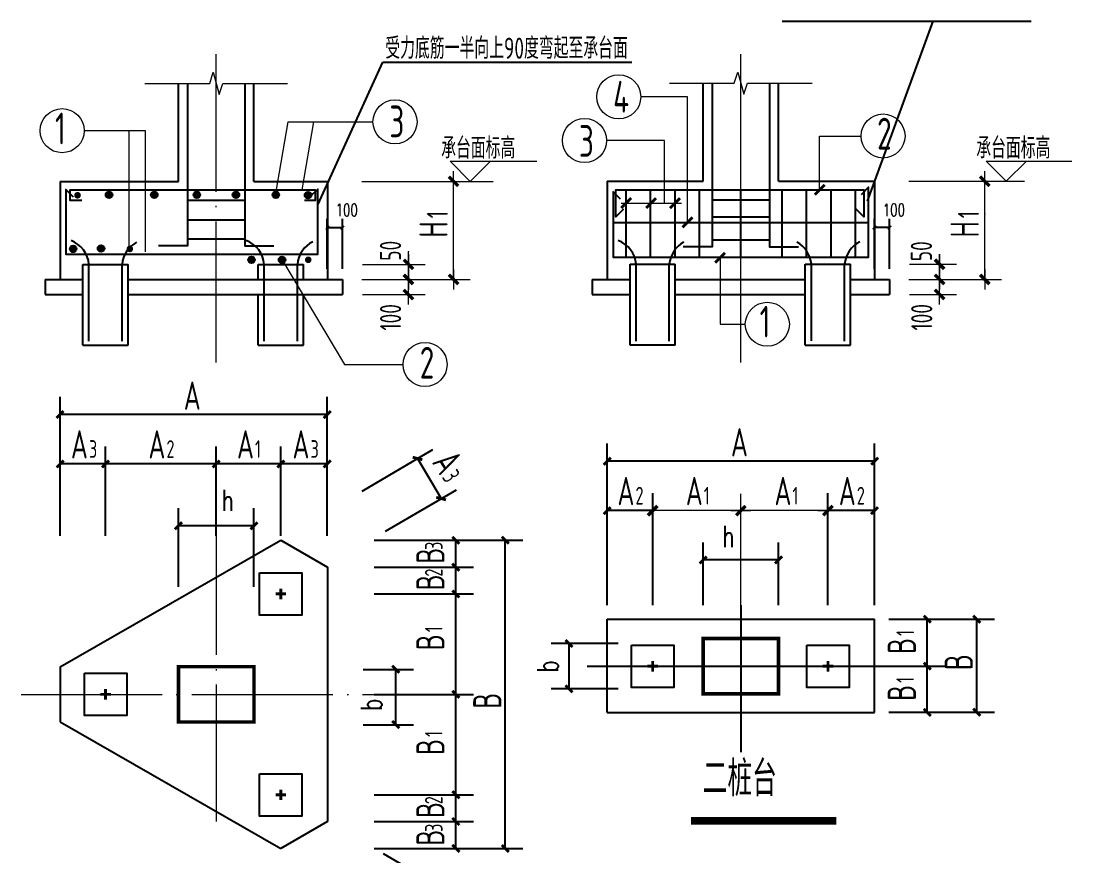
# Model space of a CAD drawing. Extents: x 3968514 to 5230306, y -516551 to -228246.
# Drawn here: x 4443053 to 4457944, y -337050 to -325221 of the extents above; entities that cross this region are included whole.
import ezdxf

# ---------------------------------------------------------------- set-up
doc = ezdxf.new("R2010")
doc.units = 0
doc.header["$LTSCALE"] = 1000
doc.header["$MEASUREMENT"] = 0
for name, pattern in [('ACAD_ISO04W100', [30.5, 24, -3, 0.5, -3]), ('DASHDOT', [25.4, 12.7, -6.35, 0, -6.35]), ('DOTE', [2.42, 2, -0.2, 0.02, -0.2])]:
    doc.linetypes.add(name, pattern=pattern)
for name, color, linetype in [('3-承台', 7, 'Continuous'), ('COLU', 7, 'Continuous'), ('DIM', 3, 'Continuous'), ('PUB_TEXT', 7, 'Continuous'), ('REIN', 2, 'Continuous'), ('定位标记', 3, 'Continuous'), ('轴线__点划线', 1, 'DASHDOT')]:
    doc.layers.add(name, color=color, linetype=linetype)
doc.layers.add('DOTE', color=1, linetype='DOTE', lineweight=9)
doc.layers.add('PUB_DIM', color=3, linetype='Continuous', lineweight=15)
doc.styles.add('DIM_FONT', font='SIMPLEX', dxfattribs={"width": 0.7, "bigfont": 'GBCBIG'})
doc.styles.add('TSSD_REIN', font='Tssdeng.shx', dxfattribs={"width": 0.7, "bigfont": 'hztxt.shx'})
doc.dimstyles.new('_TCH_ARCH&&50', dxfattribs={"dimscale": 0.5, "dimtxt": 350, "dimasz": 100, "dimexe": 250, "dimexo": 300, "dimgap": 100, "dimtad": 1, "dimdec": 0, "dimzin": 0, "dimdsep": 46, "dimtxsty": 'DIM_FONT', "dimblk": 'ARCHTICK', "dimcen": 0.09, "dimclrt": 7, "dimazin": 2, "dimtfac": 1, "dimtdec": 0, "dimtix": 1, "dimtmove": 2, "dimatfit": 3, "dimfxl": 1, "dimtolj": 1, "dimtzin": 0, "dimarcsym": 0})
doc.dimstyles.new('DIMN', dxfattribs={"dimtxt": 300, "dimasz": 100, "dimexe": 250, "dimexo": 300, "dimgap": 150, "dimtad": 1, "dimdec": 0, "dimzin": 0, "dimdsep": 46, "dimtxsty": 'DIM_FONT', "dimblk": 'ARCHTICK', "dimcen": 0.09, "dimclrt": 7, "dimazin": 2, "dimtfac": 1, "dimtdec": 0, "dimtix": 1, "dimtmove": 2, "dimatfit": 3, "dimfxl": 1, "dimtolj": 1, "dimtzin": 0, "dimarcsym": 0})

# ---------------------------------------------------------------- blocks, each defined once
blk = doc.blocks.new('_ArchTick')
at = {"color": 0, "linetype": 'ByBlock', "const_width": 0.4}
blk.add_lwpolyline([(-0.5, -0.5), (0.5, 0.5)], dxfattribs=at)
blk = doc.blocks.new('*D162')
at = {"layer": 'Defpoints', "color": 0, "transparency": 16777216}
for p in [(4455145, -328147), (4455145, -328881), (4455359, -328881)]:
    blk.add_point(p, dxfattribs=at)
at = {"layer": 'DIM', "color": 0, "lineweight": -2, "transparency": 16777216}
for p, q in [((4455145, -328731), (4455145, -328022)), ((4455359, -328731), (4455359, -328022)), ((4455359, -328147), (4455145, -328147))]:
    blk.add_line(p, q, dxfattribs=at)
at = {"layer": 'DIM', "color": 0, "lineweight": -2, "transparency": 16777216, "xscale": 50, "yscale": 50, "zscale": 50, "rotation": 180}
blk.add_blockref('_ArchTick', (4455145, -328147), dxfattribs=at)
at = {"layer": 'DIM', "color": 0, "lineweight": -2, "transparency": 16777216, "xscale": 50, "yscale": 50, "zscale": 50}
blk.add_blockref('_ArchTick', (4455359, -328147), dxfattribs=at)
at = {"layer": 'DIM', "color": 7, "transparency": 16777216, "insert": (4455420, -327897), "char_height": 175, "attachment_point": 5, "style": 'DIM_FONT'}
blk.add_mtext('\\A1;100', dxfattribs=at)
blk = doc.blocks.new('*D161')
at = {"layer": 'Defpoints', "color": 0, "transparency": 16777216}
for p in [(4447393, -328149), (4447393, -328882), (4447607, -328882)]:
    blk.add_point(p, dxfattribs=at)
at = {"layer": 'DIM', "color": 0, "lineweight": -2, "transparency": 16777216}
for p, q in [((4447393, -328732), (4447393, -328024)), ((4447607, -328732), (4447607, -328024)), ((4447607, -328149), (4447393, -328149))]:
    blk.add_line(p, q, dxfattribs=at)
at = {"layer": 'DIM', "color": 0, "lineweight": -2, "transparency": 16777216, "xscale": 50, "yscale": 50, "zscale": 50, "rotation": 180}
blk.add_blockref('_ArchTick', (4447393, -328149), dxfattribs=at)
at = {"layer": 'DIM', "color": 0, "lineweight": -2, "transparency": 16777216, "xscale": 50, "yscale": 50, "zscale": 50}
blk.add_blockref('_ArchTick', (4447607, -328149), dxfattribs=at)
at = {"layer": 'DIM', "color": 7, "transparency": 16777216, "insert": (4447668, -327899), "char_height": 175, "attachment_point": 5, "style": 'DIM_FONT'}
blk.add_mtext('\\A1;100', dxfattribs=at)
blk = doc.blocks.new('*D157')
at = {"layer": 'Defpoints', "color": 0, "transparency": 16777216}
for p in [(4455047, -333697), (4456594, -333697), (4455047, -335015)]:
    blk.add_point(p, dxfattribs=at)
at = {"layer": 'PUB_DIM', "color": 0, "lineweight": -2, "transparency": 16777216}
for p, q in [((4455347, -333697), (4456844, -333697)), ((4456594, -335015), (4456594, -333697)), ((4455347, -335015), (4456844, -335015))]:
    blk.add_line(p, q, dxfattribs=at)
at = {"layer": 'PUB_DIM', "color": 0, "lineweight": -2, "transparency": 16777216, "xscale": 100, "yscale": 100, "zscale": 100}
for p, rotation in [((4456594, -333697), 90), ((4456594, -335015), 270)]:
    blk.add_blockref('_ArchTick', p, dxfattribs=dict(at, rotation=rotation))
blk = doc.blocks.new('*D156')
at = {"layer": 'Defpoints', "color": 0, "transparency": 16777216}
for p in [(4455247, -333697), (4455894, -333697), (4455247, -334362)]:
    blk.add_point(p, dxfattribs=at)
at = {"layer": 'PUB_DIM', "color": 0, "lineweight": -2, "transparency": 16777216}
for p, q in [((4455547, -333697), (4456144, -333697)), ((4455894, -334362), (4455894, -333697)), ((4455547, -334362), (4456144, -334362))]:
    blk.add_line(p, q, dxfattribs=at)
at = {"layer": 'PUB_DIM', "color": 0, "lineweight": -2, "transparency": 16777216, "xscale": 100, "yscale": 100, "zscale": 100}
for p, rotation in [((4455894, -333697), 90), ((4455894, -334362), 270)]:
    blk.add_blockref('_ArchTick', p, dxfattribs=dict(at, rotation=rotation))
blk = doc.blocks.new('*D155')
at = {"layer": 'Defpoints', "color": 0, "transparency": 16777216}
for p in [(4455247, -334362), (4455894, -334362), (4455247, -335015)]:
    blk.add_point(p, dxfattribs=at)
at = {"layer": 'PUB_DIM', "color": 0, "lineweight": -2, "transparency": 16777216}
for p, q in [((4455547, -334362), (4456144, -334362)), ((4455894, -335015), (4455894, -334362)), ((4455547, -335015), (4456144, -335015))]:
    blk.add_line(p, q, dxfattribs=at)
at = {"layer": 'PUB_DIM', "color": 0, "lineweight": -2, "transparency": 16777216, "xscale": 100, "yscale": 100, "zscale": 100}
for p, rotation in [((4455894, -334362), 90), ((4455894, -335015), 270)]:
    blk.add_blockref('_ArchTick', p, dxfattribs=dict(at, rotation=rotation))
blk = doc.blocks.new('*D154')
at = {"layer": 'Defpoints', "color": 0, "transparency": 16777216}
for p in [(4454486, -332158), (4454486, -333797), (4455147, -333797)]:
    blk.add_point(p, dxfattribs=at)
at = {"layer": 'PUB_DIM', "color": 0, "lineweight": -2, "transparency": 16777216}
for p, q in [((4454486, -333497), (4454486, -331908)), ((4455147, -333497), (4455147, -331908)), ((4455147, -332158), (4454486, -332158))]:
    blk.add_line(p, q, dxfattribs=at)
at = {"layer": 'PUB_DIM', "color": 0, "lineweight": -2, "transparency": 16777216, "xscale": 100, "yscale": 100, "zscale": 100, "rotation": 180}
blk.add_blockref('_ArchTick', (4454486, -332158), dxfattribs=at)
at = {"layer": 'PUB_DIM', "color": 0, "lineweight": -2, "transparency": 16777216, "xscale": 100, "yscale": 100, "zscale": 100}
blk.add_blockref('_ArchTick', (4455147, -332158), dxfattribs=at)
blk = doc.blocks.new('_DIMX')
blk.add_line((-150, 0), (150, 0))
at = {"const_width": 50}
blk.add_lwpolyline([(-70, -70), (70, 70)], dxfattribs=at)
blk = doc.blocks.new('*D153')
at = {"layer": 'Defpoints', "color": 0, "transparency": 16777216}
for p in [(4452718, -332857), (4452718, -333797), (4453787, -333797)]:
    blk.add_point(p, dxfattribs=at)
at = {"layer": 'PUB_DIM', "color": 0, "lineweight": -2, "transparency": 16777216}
for p, q in [((4452718, -333497), (4452718, -332607)), ((4453787, -333497), (4453787, -332607)), ((4453787, -332857), (4452718, -332857))]:
    blk.add_line(p, q, dxfattribs=at)
at = {"layer": 'PUB_DIM', "color": 0, "lineweight": -2, "transparency": 16777216, "xscale": 100, "yscale": 100, "zscale": 100, "rotation": 180}
blk.add_blockref('_ArchTick', (4452718, -332857), dxfattribs=at)
at = {"layer": 'PUB_DIM', "color": 0, "lineweight": -2, "transparency": 16777216, "xscale": 100, "yscale": 100, "zscale": 100}
blk.add_blockref('_ArchTick', (4453787, -332857), dxfattribs=at)
at = {"layer": 'PUB_DIM', "color": 7, "transparency": 16777216, "insert": (4453075, -332524), "char_height": 300, "attachment_point": 5, "style": 'DIM_FONT'}
blk.add_mtext('\\A1;h', dxfattribs=at)
blk = doc.blocks.new('*D152')
at = {"layer": 'Defpoints', "color": 0, "transparency": 16777216}
for p in [(4451816, -334041), (4450816, -334682), (4451816, -334682)]:
    blk.add_point(p, dxfattribs=at)
at = {"layer": 'PUB_DIM', "color": 0, "lineweight": -2, "transparency": 16777216}
for p, q in [((4451516, -334041), (4450566, -334041)), ((4450816, -334041), (4450816, -334682)), ((4451516, -334682), (4450566, -334682))]:
    blk.add_line(p, q, dxfattribs=at)
at = {"layer": 'PUB_DIM', "color": 0, "lineweight": -2, "transparency": 16777216, "xscale": 100, "yscale": 100, "zscale": 100}
for p, rotation in [((4450816, -334041), 90), ((4450816, -334682), 270)]:
    blk.add_blockref('_ArchTick', p, dxfattribs=dict(at, rotation=rotation))
at = {"layer": 'PUB_DIM', "color": 7, "transparency": 16777216, "insert": (4450516, -334362), "char_height": 300, "attachment_point": 5, "rotation": 90, "style": 'DIM_FONT'}
blk.add_mtext('\\A1;b', dxfattribs=at)
blk = doc.blocks.new('*D151')
at = {"layer": 'Defpoints', "color": 0, "transparency": 16777216}
for p in [(4447755, -334761), (4449214, -334761), (4447755, -336184)]:
    blk.add_point(p, dxfattribs=at)
at = {"layer": 'PUB_DIM', "color": 0, "lineweight": -2, "transparency": 16777216}
for p, q in [((4448055, -334761), (4449464, -334761)), ((4449214, -336184), (4449214, -334761)), ((4448055, -336184), (4449464, -336184))]:
    blk.add_line(p, q, dxfattribs=at)
at = {"layer": 'PUB_DIM', "color": 0, "lineweight": -2, "transparency": 16777216, "xscale": 100, "yscale": 100, "zscale": 100}
for p, rotation in [((4449214, -334761), 90), ((4449214, -336184), 270)]:
    blk.add_blockref('_ArchTick', p, dxfattribs=dict(at, rotation=rotation))
blk = doc.blocks.new('*D150')
at = {"layer": 'Defpoints', "color": 0, "transparency": 16777216}
for p in [(4446734, -331497), (4446734, -332815), (4447393, -332815)]:
    blk.add_point(p, dxfattribs=at)
at = {"layer": 'PUB_DIM', "color": 0, "lineweight": -2, "transparency": 16777216}
for p, q in [((4446734, -332515), (4446734, -331247)), ((4447393, -332515), (4447393, -331247)), ((4447393, -331497), (4446734, -331497))]:
    blk.add_line(p, q, dxfattribs=at)
at = {"layer": 'PUB_DIM', "color": 0, "lineweight": -2, "transparency": 16777216, "xscale": 100, "yscale": 100, "zscale": 100, "rotation": 180}
blk.add_blockref('_ArchTick', (4446734, -331497), dxfattribs=at)
at = {"layer": 'PUB_DIM', "color": 0, "lineweight": -2, "transparency": 16777216, "xscale": 100, "yscale": 100, "zscale": 100}
blk.add_blockref('_ArchTick', (4447393, -331497), dxfattribs=at)
blk = doc.blocks.new('*D149')
at = {"layer": 'Defpoints', "color": 0, "transparency": 16777216}
for p in [(4447626, -332033), (4449005, -331987), (4447960, -332602)]:
    blk.add_point(p, dxfattribs=at)
at = {"layer": 'PUB_DIM', "color": 0, "lineweight": -2, "transparency": 16777216}
for p, q in [((4447885, -331881), (4448887, -331292)), ((4448671, -331419), (4449005, -331987)), ((4448219, -332450), (4449221, -331861))]:
    blk.add_line(p, q, dxfattribs=at)
at = {"layer": 'PUB_DIM', "color": 0, "lineweight": -2, "transparency": 16777216, "xscale": 100, "yscale": 100, "zscale": 100}
for p, rotation in [((4448671, -331419), 120.4429745247613), ((4449005, -331987), 300.4429745247613)]:
    blk.add_blockref('_ArchTick', p, dxfattribs=dict(at, rotation=rotation))
blk = doc.blocks.new('*D148')
at = {"layer": 'Defpoints', "color": 0, "transparency": 16777216}
for p in [(4447755, -332959), (4449214, -332959), (4447755, -333337)]:
    blk.add_point(p, dxfattribs=at)
at = {"layer": 'PUB_DIM', "color": 0, "lineweight": -2, "transparency": 16777216}
for p, q in [((4448055, -332959), (4449464, -332959)), ((4449214, -333337), (4449214, -332959)), ((4448055, -333337), (4449464, -333337))]:
    blk.add_line(p, q, dxfattribs=at)
at = {"layer": 'PUB_DIM', "color": 0, "lineweight": -2, "transparency": 16777216, "xscale": 100, "yscale": 100, "zscale": 100}
for p, rotation in [((4449214, -332959), 90), ((4449214, -333337), 270)]:
    blk.add_blockref('_ArchTick', p, dxfattribs=dict(at, rotation=rotation))
blk = doc.blocks.new('*D147')
at = {"layer": 'Defpoints', "color": 0, "transparency": 16777216}
for p in [(4447755, -332577), (4449214, -332577), (4447755, -332959)]:
    blk.add_point(p, dxfattribs=at)
at = {"layer": 'PUB_DIM', "color": 0, "lineweight": -2, "transparency": 16777216}
for p, q in [((4448055, -332577), (4449464, -332577)), ((4449214, -332959), (4449214, -332577)), ((4448055, -332959), (4449464, -332959))]:
    blk.add_line(p, q, dxfattribs=at)
at = {"layer": 'PUB_DIM', "color": 0, "lineweight": -2, "transparency": 16777216, "xscale": 100, "yscale": 100, "zscale": 100}
for p, rotation in [((4449214, -332577), 90), ((4449214, -332959), 270)]:
    blk.add_blockref('_ArchTick', p, dxfattribs=dict(at, rotation=rotation))
blk = doc.blocks.new('*D146')
at = {"layer": 'Defpoints', "color": 0, "transparency": 16777216}
for p in [(4447602, -334406), (4448362, -334406), (4447602, -335190)]:
    blk.add_point(p, dxfattribs=at)
at = {"layer": 'PUB_DIM', "color": 0, "lineweight": -2, "transparency": 16777216}
for p, q in [((4447902, -334406), (4448612, -334406)), ((4448362, -335190), (4448362, -334406)), ((4447902, -335190), (4448612, -335190))]:
    blk.add_line(p, q, dxfattribs=at)
at = {"layer": 'PUB_DIM', "color": 0, "lineweight": -2, "transparency": 16777216, "xscale": 100, "yscale": 100, "zscale": 100}
for p, rotation in [((4448362, -334406), 90), ((4448362, -335190), 270)]:
    blk.add_blockref('_ArchTick', p, dxfattribs=dict(at, rotation=rotation))
at = {"layer": 'PUB_DIM', "color": 7, "transparency": 16777216, "insert": (4448017, -334906), "char_height": 300, "attachment_point": 5, "rotation": 90, "style": 'DIM_FONT'}
blk.add_mtext('\\A1;b', dxfattribs=at)
blk = doc.blocks.new('*D145')
at = {"layer": 'Defpoints', "color": 0, "transparency": 16777216}
for p in [(4447755, -333337), (4449214, -333337), (4447755, -334761)]:
    blk.add_point(p, dxfattribs=at)
at = {"layer": 'PUB_DIM', "color": 0, "lineweight": -2, "transparency": 16777216}
for p, q in [((4448055, -333337), (4449464, -333337)), ((4449214, -334761), (4449214, -333337)), ((4448055, -334761), (4449464, -334761))]:
    blk.add_line(p, q, dxfattribs=at)
at = {"layer": 'PUB_DIM', "color": 0, "lineweight": -2, "transparency": 16777216, "xscale": 100, "yscale": 100, "zscale": 100}
for p, rotation in [((4449214, -333337), 90), ((4449214, -334761), 270)]:
    blk.add_blockref('_ArchTick', p, dxfattribs=dict(at, rotation=rotation))
blk = doc.blocks.new('*D144')
at = {"layer": 'Defpoints', "color": 0, "transparency": 16777216}
for p in [(4445819, -331497), (4445819, -332815), (4446734, -332815)]:
    blk.add_point(p, dxfattribs=at)
at = {"layer": 'PUB_DIM', "color": 0, "lineweight": -2, "transparency": 16777216}
for p, q in [((4445819, -332515), (4445819, -331247)), ((4446734, -332515), (4446734, -331247)), ((4446734, -331497), (4445819, -331497))]:
    blk.add_line(p, q, dxfattribs=at)
at = {"layer": 'PUB_DIM', "color": 0, "lineweight": -2, "transparency": 16777216, "xscale": 100, "yscale": 100, "zscale": 100, "rotation": 180}
blk.add_blockref('_ArchTick', (4445819, -331497), dxfattribs=at)
at = {"layer": 'PUB_DIM', "color": 0, "lineweight": -2, "transparency": 16777216, "xscale": 100, "yscale": 100, "zscale": 100}
blk.add_blockref('_ArchTick', (4446734, -331497), dxfattribs=at)
blk = doc.blocks.new('*D143')
at = {"layer": 'Defpoints', "color": 0, "transparency": 16777216}
for p in [(4451358, -332158), (4451358, -333797), (4452003, -333797)]:
    blk.add_point(p, dxfattribs=at)
at = {"layer": 'PUB_DIM', "color": 0, "lineweight": -2, "transparency": 16777216}
for p, q in [((4451358, -333497), (4451358, -331908)), ((4452003, -333497), (4452003, -331908)), ((4452003, -332158), (4451358, -332158))]:
    blk.add_line(p, q, dxfattribs=at)
at = {"layer": 'PUB_DIM', "color": 0, "lineweight": -2, "transparency": 16777216, "xscale": 100, "yscale": 100, "zscale": 100, "rotation": 180}
blk.add_blockref('_ArchTick', (4451358, -332158), dxfattribs=at)
at = {"layer": 'PUB_DIM', "color": 0, "lineweight": -2, "transparency": 16777216, "xscale": 100, "yscale": 100, "zscale": 100}
blk.add_blockref('_ArchTick', (4452003, -332158), dxfattribs=at)
blk = doc.blocks.new('*D142')
at = {"layer": 'Defpoints', "color": 0, "transparency": 16777216}
for p in [(4443607, -331497), (4443607, -332815), (4444251, -332815)]:
    blk.add_point(p, dxfattribs=at)
at = {"layer": 'PUB_DIM', "color": 0, "lineweight": -2, "transparency": 16777216}
for p, q in [((4443607, -332515), (4443607, -331247)), ((4444251, -332515), (4444251, -331247)), ((4444251, -331497), (4443607, -331497))]:
    blk.add_line(p, q, dxfattribs=at)
at = {"layer": 'PUB_DIM', "color": 0, "lineweight": -2, "transparency": 16777216, "xscale": 100, "yscale": 100, "zscale": 100, "rotation": 180}
blk.add_blockref('_ArchTick', (4443607, -331497), dxfattribs=at)
at = {"layer": 'PUB_DIM', "color": 0, "lineweight": -2, "transparency": 16777216, "xscale": 100, "yscale": 100, "zscale": 100}
blk.add_blockref('_ArchTick', (4444251, -331497), dxfattribs=at)
blk = doc.blocks.new('*D136')
at = {"layer": 'Defpoints', "color": 0, "transparency": 16777216}
for p in [(4443606, -330797), (4443606, -332815), (4447392, -332815)]:
    blk.add_point(p, dxfattribs=at)
at = {"layer": 'PUB_DIM', "color": 0, "lineweight": -2, "transparency": 16777216}
for p, q in [((4443606, -332515), (4443606, -330547)), ((4447392, -332515), (4447392, -330547)), ((4447392, -330797), (4443606, -330797))]:
    blk.add_line(p, q, dxfattribs=at)
at = {"layer": 'PUB_DIM', "color": 0, "lineweight": -2, "transparency": 16777216, "xscale": 100, "yscale": 100, "zscale": 100, "rotation": 180}
blk.add_blockref('_ArchTick', (4443606, -330797), dxfattribs=at)
at = {"layer": 'PUB_DIM', "color": 0, "lineweight": -2, "transparency": 16777216, "xscale": 100, "yscale": 100, "zscale": 100}
blk.add_blockref('_ArchTick', (4447392, -330797), dxfattribs=at)
blk = doc.blocks.new('*D135')
at = {"layer": 'Defpoints', "color": 0, "transparency": 16777216}
for p in [(4444251, -331497), (4444251, -332815), (4445819, -332815)]:
    blk.add_point(p, dxfattribs=at)
at = {"layer": 'PUB_DIM', "color": 0, "lineweight": -2, "transparency": 16777216}
for p, q in [((4444251, -332515), (4444251, -331247)), ((4445819, -332515), (4445819, -331247)), ((4445819, -331497), (4444251, -331497))]:
    blk.add_line(p, q, dxfattribs=at)
at = {"layer": 'PUB_DIM', "color": 0, "lineweight": -2, "transparency": 16777216, "xscale": 100, "yscale": 100, "zscale": 100, "rotation": 180}
blk.add_blockref('_ArchTick', (4444251, -331497), dxfattribs=at)
at = {"layer": 'PUB_DIM', "color": 0, "lineweight": -2, "transparency": 16777216, "xscale": 100, "yscale": 100, "zscale": 100}
blk.add_blockref('_ArchTick', (4445819, -331497), dxfattribs=at)
blk = doc.blocks.new('*D134')
at = {"layer": 'Defpoints', "color": 0, "transparency": 16777216}
for p in [(4445284, -332373), (4445284, -333537), (4446353, -333537)]:
    blk.add_point(p, dxfattribs=at)
at = {"layer": 'PUB_DIM', "color": 0, "lineweight": -2, "transparency": 16777216}
for p, q in [((4445284, -333237), (4445284, -332123)), ((4446353, -333237), (4446353, -332123)), ((4446353, -332373), (4445284, -332373))]:
    blk.add_line(p, q, dxfattribs=at)
at = {"layer": 'PUB_DIM', "color": 0, "lineweight": -2, "transparency": 16777216, "xscale": 100, "yscale": 100, "zscale": 100, "rotation": 180}
blk.add_blockref('_ArchTick', (4445284, -332373), dxfattribs=at)
at = {"layer": 'PUB_DIM', "color": 0, "lineweight": -2, "transparency": 16777216, "xscale": 100, "yscale": 100, "zscale": 100}
blk.add_blockref('_ArchTick', (4446353, -332373), dxfattribs=at)
at = {"layer": 'PUB_DIM', "color": 7, "transparency": 16777216, "insert": (4445980, -332011), "char_height": 300, "attachment_point": 5, "style": 'DIM_FONT'}
blk.add_mtext('\\A1;h', dxfattribs=at)
blk = doc.blocks.new('*D133')
at = {"layer": 'Defpoints', "color": 0, "transparency": 16777216}
for p in [(4451358, -331457), (4451358, -333697), (4455147, -333697)]:
    blk.add_point(p, dxfattribs=at)
at = {"layer": 'PUB_DIM', "color": 0, "lineweight": -2, "transparency": 16777216}
for p, q in [((4451358, -333397), (4451358, -331207)), ((4455147, -333397), (4455147, -331207)), ((4455147, -331457), (4451358, -331457))]:
    blk.add_line(p, q, dxfattribs=at)
at = {"layer": 'PUB_DIM', "color": 0, "lineweight": -2, "transparency": 16777216, "xscale": 100, "yscale": 100, "zscale": 100, "rotation": 180}
blk.add_blockref('_ArchTick', (4451358, -331457), dxfattribs=at)
at = {"layer": 'PUB_DIM', "color": 0, "lineweight": -2, "transparency": 16777216, "xscale": 100, "yscale": 100, "zscale": 100}
blk.add_blockref('_ArchTick', (4455147, -331457), dxfattribs=at)
blk = doc.blocks.new('*D113')
at = {"layer": 'Defpoints', "color": 0, "transparency": 16777216}
for p in [(4447924, -336865), (4448875, -337415), (4447594, -337435)]:
    blk.add_point(p, dxfattribs=at)
at = {"layer": 'PUB_DIM', "color": 0, "lineweight": -2, "transparency": 16777216}
for p, q in [((4448184, -337015), (4449091, -337541)), ((4448544, -337986), (4448875, -337415)), ((4447853, -337585), (4448761, -338111))]:
    blk.add_line(p, q, dxfattribs=at)
at = {"layer": 'PUB_DIM', "color": 0, "lineweight": -2, "transparency": 16777216, "xscale": 100, "yscale": 100, "zscale": 100}
for p, rotation in [((4448875, -337415), 59.91070981437168), ((4448544, -337986), 239.9107098143717)]:
    blk.add_blockref('_ArchTick', p, dxfattribs=dict(at, rotation=rotation))
blk = doc.blocks.new('*D112')
at = {"layer": 'Defpoints', "color": 0, "transparency": 16777216}
for p in [(4447755, -336562), (4449214, -336562), (4447755, -336944)]:
    blk.add_point(p, dxfattribs=at)
at = {"layer": 'PUB_DIM', "color": 0, "lineweight": -2, "transparency": 16777216}
for p, q in [((4448055, -336562), (4449464, -336562)), ((4449214, -336944), (4449214, -336562)), ((4448055, -336944), (4449464, -336944))]:
    blk.add_line(p, q, dxfattribs=at)
at = {"layer": 'PUB_DIM', "color": 0, "lineweight": -2, "transparency": 16777216, "xscale": 100, "yscale": 100, "zscale": 100}
for p, rotation in [((4449214, -336562), 90), ((4449214, -336944), 270)]:
    blk.add_blockref('_ArchTick', p, dxfattribs=dict(at, rotation=rotation))
blk = doc.blocks.new('*D105')
at = {"layer": 'Defpoints', "color": 0, "transparency": 16777216}
for p in [(4447755, -336184), (4449214, -336184), (4447755, -336562)]:
    blk.add_point(p, dxfattribs=at)
at = {"layer": 'PUB_DIM', "color": 0, "lineweight": -2, "transparency": 16777216}
for p, q in [((4448055, -336184), (4449464, -336184)), ((4449214, -336562), (4449214, -336184)), ((4448055, -336562), (4449464, -336562))]:
    blk.add_line(p, q, dxfattribs=at)
at = {"layer": 'PUB_DIM', "color": 0, "lineweight": -2, "transparency": 16777216, "xscale": 100, "yscale": 100, "zscale": 100}
for p, rotation in [((4449214, -336184), 90), ((4449214, -336562), 270)]:
    blk.add_blockref('_ArchTick', p, dxfattribs=dict(at, rotation=rotation))
blk = doc.blocks.new('*D104')
at = {"layer": 'Defpoints', "color": 0, "transparency": 16777216}
for p in [(4447758, -332577), (4449914, -332577), (4447758, -336944)]:
    blk.add_point(p, dxfattribs=at)
at = {"layer": 'PUB_DIM', "color": 0, "lineweight": -2, "transparency": 16777216}
for p, q in [((4448058, -332577), (4450164, -332577)), ((4449914, -336944), (4449914, -332577)), ((4448058, -336944), (4450164, -336944))]:
    blk.add_line(p, q, dxfattribs=at)
at = {"layer": 'PUB_DIM', "color": 0, "lineweight": -2, "transparency": 16777216, "xscale": 100, "yscale": 100, "zscale": 100}
for p, rotation in [((4449914, -332577), 90), ((4449914, -336944), 270)]:
    blk.add_blockref('_ArchTick', p, dxfattribs=dict(at, rotation=rotation))

msp = doc.modelspace()

# ---------------------------------------------------------------- hatches: boundary and pattern name
at = {"layer": 'REIN'}
for points in [[(4443806.83349, -327690.07542, -1), (4443901.06065, -327690.07542, -1)], [(4444252.65191, -327682.75884, 1), (4444346.87907, -327682.75884, 1)], [(4444894.2909, -327682.75884, 1), (4444988.51805, -327682.75884, 1)], [(4445496.2955, -327682.41237, 1), (4445590.52265, -327682.41237, 1)], [(4446051.58548, -327682.75884, 1), (4446145.81264, -327682.75884, 1)], [(4446615.80256, -327682.75884, 1), (4446710.02971, -327682.75884, 1)], [(4447072.41131, -327689.82087, 1), (4447166.63847, -327689.82087, 1)], [(4443744.13538, -328450.22611, 1), (4443838.36254, -328450.22611, 1)], [(4444139.50299, -328444.06218, 1), (4444233.73015, -328444.06218, 1)], [(4444547.64505, -328450.22611, 1), (4444641.87221, -328450.22611, 1)], [(4446271.76109, -328604.12746, 1), (4446365.98825, -328604.12746, 1)], [(4446704.14478, -328604.12746, 1), (4446798.37193, -328604.12746, 1)], [(4447075.27076, -328604.12746, 1), (4447169.49791, -328604.12746, 1)]]:
    msp.add_hatch(color=256, dxfattribs=at).paths.add_polyline_path(points)

# ---------------------------------------------------------------- linework, layer by layer
for p, q in [((4443930.16804, -329814.8325), (4444571.41804, -329814.8325)), ((4446413.46804, -329812.45021), (4447054.71804, -329814.8325)), ((4452323.43618, -329813.65169), (4451682.18618, -329813.65169)), ((4454165.48618, -329811.2694), (4454806.73618, -329813.65169))]:
    msp.add_line(p, q)
at = {"color": 3}
for points in [[(4446434.09028, -333036.97356), (4447034.09028, -333036.97356), (4447034.09028, -333636.97356), (4446434.09028, -333636.97356)], [(4451702.81291, -334061.64671), (4452302.81291, -334061.64671), (4452302.81291, -334661.64671), (4451702.81291, -334661.64671)], [(4454186.11291, -334061.64671), (4454786.11291, -334061.64671), (4454786.11291, -334661.64671), (4454186.11291, -334661.64671)], [(4443950.79028, -334460.60556), (4444550.79028, -334460.60556), (4444550.79028, -335060.60556), (4443950.79028, -335060.60556)], [(4446434.09028, -335884.23756), (4447034.09028, -335884.23756), (4447034.09028, -336484.23756), (4446434.09028, -336484.23756)]]:
    msp.add_lwpolyline(points, close=True, dxfattribs=at)
at = {"layer": '3-承台'}
for p, q in [((4445284.37535, -327493.10356), (4445284.37535, -326104.29811)), ((4446353.12535, -327493.10356), (4446353.12535, -326104.29811)), ((4452717.94241, -327491.92275), (4452717.94241, -326103.11731)), ((4453786.69241, -327491.92275), (4453786.69241, -326103.11731)), ((4443607.4854, -327493.10356), (4445284.37535, -327493.10356)), ((4443607.4854, -327493.10356), (4443607.4854, -328882.47856)), ((4446353.12535, -327493.10356), (4447393.11315, -327493.10356)), ((4447393.11315, -327493.10356), (4447393.11315, -328882.47856)), ((4451359.50353, -327491.92275), (4451359.50353, -328881.29775)), ((4451359.50353, -327491.92275), (4452717.94241, -327491.92275)), ((4453786.69241, -327491.92275), (4455145.13129, -327491.92275)), ((4455145.13129, -327491.92275), (4455145.13129, -328881.29775)), ((4443930.16804, -328669.01881), (4444571.41804, -328669.01881)), ((4443930.16804, -329814.8325), (4443930.16804, -328669.01881)), ((4444571.41804, -329814.8325), (4444571.41804, -328669.01881)), ((4446413.46804, -328669.01881), (4447054.71804, -328669.01881)), ((4446413.46804, -328882.47856), (4446413.46804, -328669.01881)), ((4447054.71804, -328882.47856), (4447054.71804, -328669.01881)), ((4451682.18618, -329813.65169), (4451682.18618, -328667.838)), ((4451682.18618, -328667.838), (4452323.43618, -328667.838)), ((4452323.43618, -329813.65169), (4452323.43618, -328667.838)), ((4454165.48618, -329811.2694), (4454165.48618, -328667.838)), ((4454165.48618, -328667.838), (4454806.73618, -328667.838)), ((4454806.73618, -329813.65169), (4454806.73618, -328667.838)), ((4443393.7354, -328882.47856), (4443930.16804, -328882.47856)), ((4443393.7354, -328882.47856), (4443393.7354, -329096.22856)), ((4444571.41804, -328882.47856), (4447054.71804, -328882.47856)), ((4447054.71804, -328882.47856), (4447606.86315, -328882.47856)), ((4447606.86315, -328882.47856), (4447606.86315, -329096.22856)), ((4451145.75353, -328881.29775), (4451145.75353, -329095.04775)), ((4451145.75353, -328881.29775), (4451682.18618, -328881.29775)), ((4452323.43618, -328881.29775), (4452923.83618, -328881.29775)), ((4452923.83618, -328881.29775), (4454165.48618, -328881.29775)), ((4454806.73618, -328881.29775), (4455358.88129, -328881.29775)), ((4455358.88129, -328881.29775), (4455358.88129, -329095.04775)), ((4443393.7354, -329096.22856), (4443930.16804, -329096.22856)), ((4444571.41804, -329096.22856), (4447054.71804, -329096.22856)), ((4446413.46804, -329812.45021), (4446413.46804, -329096.22856)), ((4447054.71804, -329096.22856), (4447606.86315, -329096.22856)), ((4447054.71804, -329814.8325), (4447054.71804, -329096.22856)), ((4451145.75353, -329095.04775), (4451682.18618, -329095.04775)), ((4452323.43618, -329095.04775), (4452923.83618, -329095.04775)), ((4452923.83618, -329095.04775), (4454165.48618, -329095.04775)), ((4454806.73618, -329095.04775), (4455358.88129, -329095.04775)), ((4443607.4854, -334369.44571), (4446734.09304, -332577.01887)), ((4446734.09304, -332577.01887), (4447393.11315, -332959.17112)), ((4447393.11315, -332959.17112), (4447393.11315, -336562.04015)), ((4451357.90607, -335015.24678), (4451357.90607, -333696.64678)), ((4451357.90607, -333696.64678), (4455146.72876, -333696.64678)), ((4455146.72876, -335015.24678), (4455146.72876, -333696.64678)), ((4443607.4854, -334369.44571), (4443607.4854, -335151.76556)), ((4451357.90607, -335015.24678), (4455146.72876, -335015.24678)), ((4443607.4854, -335151.76556), (4446734.09304, -336944.1924)), ((4447393.11315, -336562.04015), (4446734.09304, -336944.1924))]:
    msp.add_line(p, q, dxfattribs=at)
at = {"layer": 'COLU'}
for p, q in [((4445284.37535, -334368.73064), (4445284.37535, -335152.48064)), ((4445284.37535, -334368.73064), (4446353.12535, -334368.73064)), ((4446353.12535, -334368.73064), (4446353.12535, -335152.48064)), ((4445284.37535, -335152.48064), (4446353.12535, -335152.48064))]:
    msp.add_line(p, q, dxfattribs=at)
at = {"layer": 'COLU', "color": 2, "lineweight": -3, "const_width": 50}
for points in [[(4452717.94241, -333969.77178), (4453786.69241, -333969.77178), (4453786.69241, -334753.52178), (4452717.94241, -334753.52178), (4452717.94241, -333969.77178)], [(4445284.37535, -334368.73064), (4446353.12535, -334368.73064), (4446353.12535, -335152.48064), (4445284.37535, -335152.48064), (4445284.37535, -334368.73064)]]:
    msp.add_lwpolyline(points, dxfattribs=at)
at = {"layer": 'DOTE', "linetype": 'DOTE'}
for p, q in [((4445818.75035, -330060.46817), (4445818.75035, -325691.06706)), ((4453252.31741, -330059.28736), (4453252.31741, -325689.88626)), ((4445818.75035, -332202.25056), (4445818.75035, -336561.30368)), ((4443053.05224, -334760.60564), (4448148.55725, -334760.60564))]:
    msp.add_line(p, q, dxfattribs=at)
at = {"layer": 'PUB_DIM'}
for p, q in [((4445726.12535, -326104.29811), (4445776.00035, -325947.54811)), ((4445776.00035, -325947.54811), (4445861.50035, -326261.04811)), ((4453159.69241, -326103.11731), (4453209.56741, -325946.36731)), ((4453209.56741, -325946.36731), (4453295.06741, -326259.86731)), ((4444809.37535, -326104.29811), (4445726.12535, -326104.29811)), ((4445861.50035, -326261.04811), (4445911.37535, -326104.29811)), ((4445911.37535, -326104.29811), (4446828.12535, -326104.29811)), ((4452242.94241, -326103.11731), (4453159.69241, -326103.11731)), ((4453295.06741, -326259.86731), (4453344.94241, -326103.11731)), ((4453344.94241, -326103.11731), (4454261.69241, -326103.11731)), ((4452496.23692, -326296.04074), (4451834.13441, -326296.04074)), ((4452496.23692, -328073.5311), (4452496.23692, -326296.04074)), ((4446666.41808, -327637.17992), (4446838.25118, -326650.1042)), ((4446838.25118, -326650.1042), (4448039.60816, -326650.1042)), ((4447034.23215, -327612.08857), (4447201.69726, -326650.1042)), ((4444818.97875, -326775.10268), (4443948.68756, -326775.10268)), ((4444586.52883, -328460.58048), (4444586.52883, -326775.10268)), ((4444818.97875, -328490.89381), (4444818.97875, -326775.10268)), ((4452170.2031, -326913.55727), (4451349.91067, -326913.55727)), ((4452170.2031, -327800.74302), (4452170.2031, -326913.55727)), ((4454368.65366, -327610.90776), (4454368.65366, -326850.62051)), ((4454368.65366, -326850.62051), (4454954.40107, -326850.62051)), ((4449133.59411, -327208.10527), (4449703.59411, -327208.10527)), ((4449418.59411, -327493.10527), (4449133.59411, -327208.10527)), ((4449703.59411, -327208.10527), (4449418.59411, -327493.10527)), ((4449703.59411, -327208.10527), (4450362.35497, -327208.10527)), ((4457012.9353, -327491.92446), (4456727.9353, -327206.92446)), ((4456727.9353, -327206.92446), (4457297.9353, -327206.92446)), ((4457297.9353, -327206.92446), (4457012.9353, -327491.92446)), ((4457297.9353, -327206.92446), (4457943.68478, -327206.92446)), ((4447882.15521, -327493.10527), (4449418.59411, -327493.10527)), ((4449181.09411, -327955.28027), (4449181.09411, -327494.05527)), ((4449418.59411, -327493.10527), (4449744.47805, -327493.10527)), ((4455634.17335, -327491.92446), (4456944.3982, -327491.92446)), ((4456706.8982, -327954.09946), (4456706.8982, -327492.87446)), ((4456944.3982, -327491.92446), (4457270.28214, -327491.92446)), ((4451554.60613, -327800.74302), (4452408.82958, -327800.74302)), ((4449181.09411, -328881.53027), (4449181.09411, -327957.18027)), ((4456706.8982, -328880.34946), (4456706.8982, -327955.99946)), ((4446756.52121, -328616.34695), (4447637.21744, -330086.9726)), ((4448542.2075, -328489.94749), (4448542.2075, -328488.99749)), ((4448542.2075, -328669.02249), (4448542.2075, -328490.89749)), ((4448542.2075, -328669.02249), (4448542.2075, -328490.89749)), ((4452956.8851, -328567.713), (4452956.8851, -329517.34317)), ((4447891.86315, -328669.02249), (4448779.7075, -328669.02249)), ((4447891.86315, -328669.02249), (4448779.7075, -328669.02249)), ((4448542.2075, -328668.07249), (4448542.2075, -328667.12249)), ((4448542.2075, -328882.47799), (4448542.2075, -328669.02249)), ((4448542.2075, -328669.97249), (4448542.2075, -328670.92249)), ((4455643.88129, -328667.84169), (4456305.5116, -328667.84169)), ((4455643.88129, -328667.84169), (4456305.5116, -328667.84169)), ((4456068.0116, -328666.89169), (4456068.0116, -328665.94169)), ((4456068.0116, -328881.29719), (4456068.0116, -328667.84169)), ((4456068.0116, -328668.79169), (4456068.0116, -328669.74169)), ((4447882.15521, -328882.48027), (4449418.59411, -328882.48027)), ((4447891.86315, -328882.47799), (4448779.7075, -328882.47799)), ((4447891.86315, -328882.47799), (4448779.7075, -328882.47799)), ((4448542.2075, -328881.52799), (4448542.2075, -328880.57799)), ((4448542.2075, -329096.22799), (4448542.2075, -328882.47799)), ((4448542.2075, -329096.22799), (4448542.2075, -328882.47799)), ((4448542.2075, -328883.42799), (4448542.2075, -328884.37799)), ((4455634.17335, -328881.29946), (4456944.3982, -328881.29946)), ((4455643.88129, -328881.29719), (4456305.5116, -328881.29719)), ((4455643.88129, -328881.29719), (4456305.5116, -328881.29719)), ((4456068.0116, -328880.34719), (4456068.0116, -328879.39719)), ((4456068.0116, -329095.04719), (4456068.0116, -328881.29719)), ((4456068.0116, -329095.04719), (4456068.0116, -328881.29719)), ((4456068.0116, -328882.24719), (4456068.0116, -328883.19719)), ((4447891.86315, -329096.22799), (4448779.7075, -329096.22799)), ((4448542.2075, -329097.17799), (4448542.2075, -329098.12799)), ((4455643.88129, -329095.04719), (4456305.5116, -329095.04719)), ((4456068.0116, -329095.99719), (4456068.0116, -329096.94719)), ((4452956.8851, -329517.34317), (4453314.89216, -329517.34317)), ((4447637.21744, -330086.9726), (4448465.33502, -330086.9726)), ((4453252.32042, -333496.88885), (4453252.32042, -331920.15736)), ((4452405.61392, -332157.65736), (4452003.76392, -332157.65736)), ((4453251.37042, -332157.65736), (4452407.51392, -332157.65736)), ((4454081.41392, -332157.65736), (4453253.27042, -332157.65736)), ((4454485.16392, -332157.65736), (4454083.31392, -332157.65736))]:
    msp.add_line(p, q, dxfattribs=at)
for points, const_width in [([(4454438.65366, -327540.90776), (4454298.65366, -327680.90776)], 40), ([(4451698.04249, -327730.74302), (4451558.04249, -327870.74302)], 40), ([(4452051.71785, -327730.74302), (4451911.71785, -327870.74302)], 40), ([(4452388.62962, -327730.74302), (4452248.62962, -327870.74302)], 40), ([(4452566.23692, -328003.5311), (4452426.23692, -328143.5311)], 40), ([(4453026.8851, -328505.5408), (4452886.8851, -328645.5408)], 40), ([(4452547.44024, -336553.42503), (4454603.2116, -336553.42503)], 106.875)]:
    msp.add_lwpolyline(points, dxfattribs=dict(at, const_width=const_width))
for centre in [(4451521.97925, -326296.04074), (4448351.76332, -326650.1042), (4443636.53241, -326775.10268), (4455266.55622, -326850.62051), (4451037.75552, -326913.55727), (4453627.04732, -329517.34317), (4448777.49018, -330086.9726)]:
    msp.add_circle(centre, 312.15516, dxfattribs=at)
for p in [(4449181.09411, -327493.10527), (4456706.8982, -327491.92446), (4456706.8982, -327955.04946), (4448542.2075, -328490.89749), (4448542.2075, -328669.02249), (4456068.0116, -328667.84169), (4448542.2075, -328882.47799), (4456068.0116, -328881.29719), (4452002.81392, -332157.65736), (4453252.32042, -332157.65736)]:
    msp.add_point(p, dxfattribs=at)
at = {"layer": 'PUB_TEXT'}
for p, q in [((4453836.20026, -325221.30421), (4457366.16677, -325221.30421)), ((4455046.23746, -327772.57657), (4455979.23756, -325221.30421)), ((4447261.25414, -327816.06989), (4448179.59901, -325803.15917)), ((4448179.59901, -325803.15917), (4451709.56551, -325803.15917))]:
    msp.add_line(p, q, dxfattribs=at)
at = {"layer": 'REIN'}
for points in [[(4445411.39349, -326104.29811), (4445411.39349, -328407.88013), (4445000.99349, -328407.88013)], [(4446226.10721, -326104.29811), (4446226.10721, -328407.88013), (4446636.50721, -328407.88013)], [(4452844.96055, -326103.11731), (4452844.96055, -328420.94425), (4452434.56055, -328420.94425)], [(4453659.67427, -326103.11731), (4453659.67427, -328420.94425), (4454070.07427, -328420.94425)], [(4451548.0514, -327746.4666), (4451441.98538, -327640.40058), (4451441.98538, -328567.713), (4455060.71166, -328567.713), (4455060.71166, -327575.77995), (4454954.64564, -327681.84597)], [(4443796.03326, -327714.82493), (4443689.96725, -327608.75892), (4443689.96725, -328525.89381), (4447256.41914, -328525.89381), (4447256.41914, -327602.20376), (4447150.35312, -327708.26978)], [(4443915.86073, -327762.49751), (4443751.69935, -327762.49751), (4443751.69935, -327612.08857), (4447221.65955, -327612.08857), (4447221.65955, -327761.71912), (4447067.74735, -327761.71912)], [(4451587.83394, -327888.86337), (4451481.76792, -327994.92939), (4451481.76792, -327610.90776), (4454994.13507, -327610.90776), (4454994.13507, -327994.92939), (4454888.06905, -327888.86337)], [(4451627.07103, -328567.713), (4451627.07103, -327610.90776)], [(4451974.22345, -328567.713), (4451974.22345, -327610.90776)], [(4452320.22345, -328567.713), (4452320.22345, -327610.90776)], [(4452666.22345, -328567.713), (4452666.22345, -327610.90776)], [(4453252.31741, -328567.713), (4453252.31741, -327610.90776)], [(4453838.41137, -328567.713), (4453838.41137, -327610.90776)], [(4454184.41137, -328567.713), (4454184.41137, -327610.90776)], [(4454530.41137, -328567.713), (4454530.41137, -327610.90776)], [(4454877.56379, -328567.713), (4454877.56379, -327610.90776)], [(4445411.39349, -327758.07337), (4446226.10721, -327758.07337)], [(4452844.96055, -327756.12361), (4453659.67427, -327756.12361)], [(4445411.39349, -328039.5438), (4446226.10721, -328039.5438)], [(4452844.96055, -327996.35896), (4453659.67427, -327996.35896)], [(4451441.98538, -328073.5311), (4455062.64944, -328073.5311)], [(4445411.39349, -328307.71129), (4446226.10721, -328307.71129)], [(4452844.96055, -328320.82522), (4453659.67427, -328320.82522)], [(4444015.66804, -329756.6044), (4444015.66804, -328669.01881)], [(4444485.91804, -329756.6044), (4444485.91804, -328669.01881)], [(4446498.96804, -329755.09041), (4446498.96804, -328669.01881)], [(4446969.21804, -329758.14212), (4446969.21804, -328669.01881)], [(4451767.68618, -329755.42359), (4451767.68618, -328667.838)], [(4452237.93618, -329755.42359), (4452237.93618, -328667.838)], [(4454250.98618, -329753.9096), (4454250.98618, -328667.838)], [(4454721.23618, -329756.96131), (4454721.23618, -328667.838)]]:
    msp.add_lwpolyline(points, dxfattribs=at)
for points in [[(4444015.66804, -328669.01881, 0.2916164143), (4443761.71988, -328332.92776)], [(4446498.96804, -328669.01881, 0.2916164143), (4446245.01988, -328332.92776)], [(4451767.68618, -328667.838, 0.2916164143), (4451513.73801, -328331.74695)], [(4444691.33788, -328354.84578, 0.2550737241), (4444485.91804, -328669.01881)], [(4447185.44777, -328349.26326, 0.2633579499), (4446969.21804, -328669.01881)], [(4452443.35602, -328353.66497, 0.2550737241), (4452237.93618, -328667.838)], [(4454250.98618, -328667.838, 0.2550737241), (4454045.56634, -328353.66497)], [(4454937.96212, -328348.08245, 0.2633579499), (4454721.73239, -328667.838)]]:
    msp.add_lwpolyline(points, format="xyb", dxfattribs=at)
for centre in [(4444299.76549, -327682.75884), (4444941.40448, -327682.75884), (4445543.40908, -327682.41237), (4446098.69906, -327682.75884), (4446662.91613, -327682.75884), (4447119.52489, -327689.82087), (4444186.61657, -328444.06218), (4446318.87467, -328604.12746), (4446751.25836, -328604.12746)]:
    msp.add_circle(centre, 47.11358, dxfattribs=at)
at = {"layer": 'REIN', "color": 1}
msp.add_circle((4443791.24896, -328450.22611), 47.11358, dxfattribs=at)
at = {"layer": '定位标记', "ltscale": 0.1, "const_width": 40}
for points in [[(4446734.09129, -333261.78784), (4446734.09129, -333412.15943)], [(4452002.81392, -334286.46099), (4452002.81392, -334436.83258)], [(4454486.11392, -334286.46099), (4454486.11392, -334436.83258)], [(4444250.79129, -334685.41984), (4444250.79129, -334835.79143)], [(4446734.09129, -336109.05184), (4446734.09129, -336259.42343)]]:
    msp.add_lwpolyline(points, dxfattribs=at)
at = {"layer": '定位标记', "const_width": 40}
for points in [[(4446658.90549, -333336.97364), (4446809.27708, -333336.97364)], [(4451927.62812, -334361.64678), (4452077.99971, -334361.64678)], [(4454410.92812, -334361.64678), (4454561.29971, -334361.64678)], [(4444175.60549, -334760.60564), (4444325.97708, -334760.60564)], [(4446658.90549, -336184.23764), (4446809.27708, -336184.23764)]]:
    msp.add_lwpolyline(points, dxfattribs=at)
at = {"layer": '轴线__点划线', "linetype": 'ACAD_ISO04W100', "ltscale": 0.5}
for p, q in [((4453252.32042, -333496.88885), (4453252.31741, -335577.69364)), ((4451075.85719, -334361.64678), (4455603.76039, -334361.64678))]:
    msp.add_line(p, q, dxfattribs=at)

# ---------------------------------------------------------------- block references
at = {"layer": 'PUB_DIM', "xscale": 0.9500000001862645, "yscale": 0.9500000001862645, "zscale": 0.9500000001862645}
for p, rotation in [((4449181.09411, -327493.10527), 90), ((4456706.8982, -327491.92446), 90), ((4448542.2075, -328669.02249), 270), ((4448542.2075, -328669.02249), 90), ((4456068.0116, -328667.84169), 270), ((4456068.0116, -328667.84169), 90), ((4448542.2075, -328882.47799), 270), ((4448542.2075, -328882.47799), 90), ((4449181.09411, -328882.48027), 270), ((4456068.0116, -328881.29719), 270), ((4456068.0116, -328881.29719), 90), ((4456706.8982, -328881.29946), 270), ((4448542.2075, -329096.22799), 90), ((4456068.0116, -329095.04719), 90), ((4452002.81392, -332157.65736), 180), ((4453252.32042, -332157.65736), 180)]:
    msp.add_blockref('_DIMX', p, dxfattribs=dict(at, rotation=rotation))
for p in [(4453252.32042, -332157.65736), (4454486.11392, -332157.65736)]:
    msp.add_blockref('_DIMX', p, dxfattribs=at)

# ---------------------------------------------------------------- texts
at = {"layer": 'PUB_TEXT', "style": 'TSSD_REIN', "width": 0.7}
for s, height, p in [('受力底筋一半向上90度弯起至承台面', 300, (4448215.31556, -325756.50368)), ('4', 450, (4451442.66491, -326519.24048)), ('1', 450, (4443535.407, -326969.03317)), ('3', 450, (4448272.44897, -326869.34701)), ('3', 450, (4450958.44117, -327145.81401)), ('2', 450, (4455182.53211, -327041.93527)), ('承台面标高', 300, (4449006.25843, -327171.12058)), ('承台面标高', 300, (4456587.58825, -327169.93977)), ('1', 450, (4453518.48033, -329706.45311)), ('2', 450, (4448702.78777, -330287.93264)), ('A', 400, (4445358.94921, -330728.46145)), ('A', 400, (4453111.9646, -331388.89494)), ('A', 400, (4443760.31968, -331419.32299)), ('3', 250, (4444015.47216, -331410.05002)), ('A', 400, (4444858.26217, -331419.32299)), ('2', 250, (4445113.41464, -331410.05002)), ('A', 400, (4446113.19375, -331419.32299)), ('1', 250, (4446368.34622, -331410.05002)), ('A', 400, (4446899.45427, -331419.32299)), ('3', 250, (4447154.60675, -331410.05002)), ('A', 400, (4451503.85305, -332080.08815)), ('A', 400, (4452472.29281, -332080.08815)), ('A', 400, (4453728.63274, -332080.08815)), ('A', 400, (4454639.9123, -332080.08815)), ('2', 250, (4451759.00553, -332070.81517)), ('1', 250, (4452727.44528, -332070.81517)), ('1', 250, (4453983.78522, -332070.81517)), ('2', 250, (4454895.06478, -332070.81517)), ('二桩台', 500, (4452711.88218, -336203.51287))]:
    msp.add_text(s, height=height, dxfattribs=at).set_placement(p)
for s, height, rotation, p in [('1', 300, 90, (4449102.13261, -328014.69659)), ('1', 300, 90, (4456627.93671, -328013.51578)), ('H', 400, 90, (4449096.74559, -328289.61352)), ('H', 400, 90, (4456622.54969, -328288.43272)), ('50', 300, 90, (4448438.46031, -328617.86112)), ('50', 300, 90, (4455960.11536, -328624.13386)), ('100', 300, 90, (4448438.9018, -329606.29027)), ('100', 300, 90, (4455964.70589, -329605.10946)), ('A', 400, 302.096030846, (4448866.59945, -331472.50074)), ('3', 250, 302.096030846, (4449010.02782, -331683.72828)), ('3', 250, 90, (4449026.22593, -332714.82068)), ('B', 400, 90, (4449052.71842, -332910.4585)), ('B', 400, 90, (4449052.71842, -333288.2545)), ('2', 250, 90, (4449026.22593, -333092.61668)), ('1', 250, 90, (4449026.22593, -333880.26714)), ('B', 400, 90, (4449052.71842, -334135.92873)), ('B', 400, 90, (4455732.41898, -334188.58006)), ('1', 250, 90, (4455705.92649, -333932.91846)), ('B', 400, 90, (4456538.83082, -334418.17349)), ('1', 250, 90, (4455705.92649, -334597.25038)), ('B', 400, 90, (4455732.41898, -334852.91198)), ('B', 400, 90, (4449859.29801, -334965.43843)), ('1', 250, 90, (4449026.22593, -335363.62291)), ('B', 400, 90, (4449052.71842, -335619.28451)), ('2', 250, 90, (4449026.22593, -336317.67668)), ('B', 400, 90, (4449052.71842, -336513.3145)), ('3', 250, 90, (4449026.22593, -336709.43577)), ('B', 400, 90, (4449052.71842, -336905.07358))]:
    msp.add_text(s, height=height, rotation=rotation, dxfattribs=at).set_placement(p)

# ---------------------------------------------------------------- dimensions: what is measured, and where the dimension line sits
at = {"layer": 'DIM'}
for base, p1, p2, picture, middle in [((4447393.11315, -328148.54254), (4447606.86315, -328882.47856), (4447393.11315, -328882.47856), '*D161', (4447668.30194, -327898.54254)), ((4455145.13129, -328147.36173), (4455358.88129, -328881.29775), (4455145.13129, -328881.29775), '*D162', (4455420.32007, -327897.36173))]:
    dim = msp.add_linear_dim(base=base, p1=p1, p2=p2, text='100', dimstyle='_TCH_ARCH&&50', dxfattribs=at)
    dim.commit()
    dim.dimension.update_dxf_attribs({"geometry": picture, "text_midpoint": middle, "dimtype": 128})
at = {"layer": 'PUB_DIM'}
for p1, p2, distance, text, picture, middle in [((4447392.11504, -332814.92538), (4443606.48854, -332814.92538), -2017.89494, ' ', '*D136', (4445499.30179, -330797.03045)), ((4444250.79129, -332814.92538), (4443607.48929, -332814.92538), -1318.03318, ' ', '*D142', (4443929.14029, -331496.89221)), ((4445818.74729, -332814.92538), (4444250.79129, -332814.92538), -1318.03318, ' ', '*D135', (4445034.76929, -331496.89221)), ((4446734.09129, -332814.92538), (4445818.74729, -332814.92538), -1318.03318, ' ', '*D144', (4446276.41929, -331496.89221)), ((4447393.11579, -332814.92538), (4446734.09129, -332814.92538), -1318.03318, ' ', '*D150', (4447063.60354, -331496.89221)), ((4447626.10387, -332033.24982), (4447960.17735, -332601.68701), 1212.35915, ' ', '*D149', (4448838.35651, -331703.18962)), ((4455146.73118, -333696.64678), (4451357.90318, -333696.64678), -2239.18285, ' ', '*D133', (4453252.31718, -331457.46394)), ((4452002.81392, -333796.64678), (4451357.90642, -333796.64678), -1638.98943, ' ', '*D143', (4451680.36017, -332157.65736)), ((4455146.72492, -333796.64678), (4454486.11392, -333796.64678), -1638.98943, ' ', '*D154', (4454816.41942, -332157.65736)), ((4447758.44753, -336944.19666), (4447758.44753, -332577.01816), -2155.61736, ' ', '*D104', (4449914.0649, -334760.60741)), ((4447754.56195, -333336.97111), (4447754.56195, -332959.17511), -1459.81557, ' ', '*D148', (4449214.37752, -333148.07311)), ((4447754.56195, -334760.60311), (4447754.56195, -333336.97111), -1459.81557, ' ', '*D145', (4449214.37752, -334048.78711)), ((4455046.72876, -335015.24477), (4455046.72876, -333696.64477), -1546.86895, ' ', '*D157', (4456593.59771, -334355.94477)), ((4455246.72876, -334361.64826), (4455246.72876, -333696.64678), -647.34932, ' ', '*D156', (4455894.07808, -334029.14752)), ((4451815.81841, -334041.02087), (4451815.81841, -334682.27087), -1000, 'b', '*D152', (4450515.81841, -334361.64587)), ((4455246.72876, -335015.24826), (4455246.72876, -334361.64826), -647.34941, ' ', '*D155', (4455894.07817, -334688.44826)), ((4447754.56195, -336184.23511), (4447754.56195, -334760.60311), -1459.81557, ' ', '*D151', (4449214.37752, -335472.41911)), ((4447754.56195, -336562.04061), (4447754.56195, -336184.23511), -1459.81557, ' ', '*D105', (4449214.37752, -336373.13786)), ((4447593.73486, -337435.01727), (4447924.27779, -336864.55507), -1098.81807, ' ', '*D113', (4448709.75333, -337700.67753))]:
    dim = msp.add_aligned_dim(p1=p1, p2=p2, distance=distance, text=text, dimstyle='DIMN', dxfattribs=at)
    dim.commit()
    dim.dimension.update_dxf_attribs({"geometry": picture, "text_midpoint": middle})
for base, p1, p2, angle, text, picture, middle in [((4445284.3724, -332373.01867), (4446353.1224, -333537.13689), (4445284.3724, -333537.13689), 180, 'h', '*D134', (4445980.16508, -332010.9971)), ((4452717.93946, -332857.40693), (4453786.68946, -333796.88885), (4452717.93946, -333796.88885), 180, 'h', '*D153', (4453074.87718, -332524.43377)), ((4449214.37752, -332577.01861), (4447754.56195, -332959.17511), (4447754.56195, -332577.01861), 90, ' ', '*D147', (4448976.87752, -332760.47791)), ((4448362.35866, -334406.43542), (4447602.3611, -335190.18542), (4447602.3611, -334406.43542), 90, 'b', '*D146', (4448017.00762, -334905.5319)), ((4449214.37752, -336562.04061), (4447754.56195, -336944.19711), (4447754.56195, -336562.04061), 90, ' ', '*D112', (4448976.87752, -336729.89289))]:
    dim = msp.add_linear_dim(base=base, p1=p1, p2=p2, angle=angle, text=text, dimstyle='DIMN', dxfattribs=at)
    dim.commit()
    dim.dimension.update_dxf_attribs({"geometry": picture, "text_midpoint": middle, "dimtype": 129})

doc.saveas('drawing.dxf')
